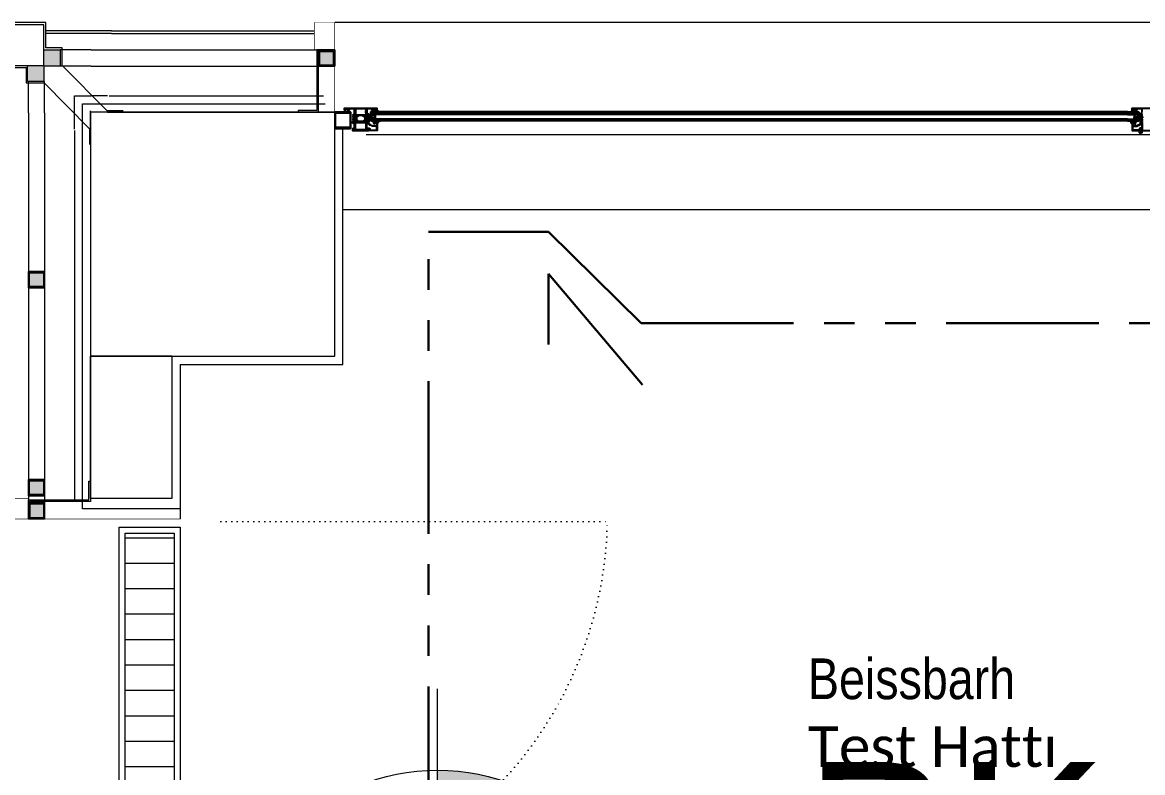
# Model space of a CAD drawing. Extents: x -9058 to 11890, y 0 to 8106.
# Drawn here: x 1748.3 to 2023.7, y 3623.5 to 3807.9 of the extents above; entities that cross this region are included whole.
import ezdxf
from ezdxf.enums import TextEntityAlignment as Align

# ---------------------------------------------------------------- set-up
doc = ezdxf.new("R2010")
doc.units = 0
doc.header["$LTSCALE"] = 10
doc.header["$MEASUREMENT"] = 0
doc.linetypes.add('DOT2', pattern=[0.125, 0, -0.125])
doc.linetypes.add('PHANTOM2', pattern=[1.25, 0.625, -0.125, 0.125, -0.125, 0.125, -0.125])
doc.layers.get('0').update_dxf_attribs({"color": 9, "lineweight": 9})
for name, color, linetype, lineweight in [('00', 9, 'Continuous', 9), ('01', 9, 'Continuous', 9), ('06D', 9, 'Continuous', 9), ('10', 9, 'Continuous', 9), ('14', 9, 'Continuous', 9), ('15', 9, 'Continuous', 9), ('20', 9, 'DOT2', 9), ('21', 9, 'Continuous', 9), ('21 @ 1 (1)', 9, 'Continuous', 9), ('21 @ 10 (1)', 9, 'Continuous', 9), ('21 @ 10 (2)', 9, 'Continuous', 9), ('21 @ 2 (1)', 9, 'Continuous', 9), ('21 @ 20', 9, 'Continuous', 9), ('21 @ 5 (1)', 9, 'Continuous', 9), ('21 @ 5 (2)', 9, 'Continuous', 9), ('32-ekipman', 8, 'Continuous', 9), ('33', 9, 'BATTING', 9), ('40A', 9, 'Continuous', 9), ('E-10W ACİL ANONS İÇİN HOPARLÖR (SIVAÜSTÜ) (YANGINA DAYANIKLI)', 7, 'Continuous', 30), ('E-KABLO', 7, 'Continuous', 30)]:
    doc.layers.add(name, color=color, linetype=linetype, lineweight=lineweight)
doc.styles.add('Arial', font='arial.ttf', dxfattribs={"height": 2.5})
doc.styles.add('MuuM_TEXT-STANDART', font='ARIALN.TTF')
doc.linetypes.add('BATTING', pattern='A,0.0001,-0.1,[134,ltypeshp.shx,S=0.1,R=0,X=-0.1,Y=0],-0.2,[134,ltypeshp.shx,S=0.1,R=180,X=0.1,Y=0],-0.1', length=0.4001)

# ---------------------------------------------------------------- blocks, each defined once
blk = doc.blocks.new('p-s-profil')
at = {"layer": '10'}
blk.add_lwpolyline([(9, 15.3), (4.6, 15.3), (4.6, 0.4), (0, 0.4), (0, 0), (5, 0), (5, 14.9), (9, 14.9), (9, 15.3)], dxfattribs=at)
blk.add_lwpolyline([(9, 15.3), (4.6, 15.3), (4.6, 0.4), (0, 0.4), (0, 0), (5, 0), (5, 14.9), (9, 14.9), (9, 15.3)], dxfattribs=at)
blk = doc.blocks.new('p-kutu_profil_40x40')
h = blk.add_hatch(color=256)
h.dxf.hatch_style = 1
h.paths.add_polyline_path([(0, 0), (4, 0), (4, 4), (0, 4)])
h = blk.add_hatch(color=255)
h.dxf.hatch_style = 1
h.paths.add_polyline_path([(0, 0), (4, 0), (4, 4), (0, 4)])
blk.add_lwpolyline([(0, 0), (4, 0), (4, 4), (0, 4)], close=True)
at = {"layer": '10'}
for points in [[(0, 4), (4, 4), (4, 0), (0, 0)], [(0, 4), (4, 4), (4, 0), (0, 0)], [(0, 0), (4, 0), (4, 4), (0, 4)], [(0.3, 3.7), (3.7, 3.7), (3.7, 0.3), (0.3, 0.3)], [(0.3, 3.7), (3.7, 3.7), (3.7, 0.3), (0.3, 0.3)]]:
    blk.add_lwpolyline(points, close=True, dxfattribs=at)
blk = doc.blocks.new('prf-10x10')
h = blk.add_hatch(color=255)
h.dxf.hatch_style = 1
h.paths.add_polyline_path([(-5, -5), (5, -5), (5, 5), (-5, 5)])
at = {"layer": '10'}
blk.add_lwpolyline([(-5, -5), (5, -5), (5, 5), (-5, 5)], close=True, dxfattribs=at)
blk = doc.blocks.new('p-kose-trapez')
at = {"layer": '06D'}
for points in [[(-21.96, -6.51), (-14.31, -6.51)], [(-21.96, -10.51), (-14.32, -10.51)], [(-10.51, -21.96), (-10.51, -14.32)], [(-6.51, -21.96), (-6.51, -14.31)], [(-17.81, -21.96), (-17.81, -17.81), (-21.96, -17.81)]]:
    blk.add_lwpolyline(points, dxfattribs=at)
at = {"layer": '10'}
for points in [[(-29.8, -21.51), (-25.92, -21.51), (-14.8, -10.39), (-14.8, -6), (-10.81, -6), (-10.81, 0.19), (0.19, 0.19), (0.19, -10.81), (-6, -10.81), (-6, -14.61), (-10.38, -14.61), (-21.51, -25.94), (-21.51, -29.81)], [(-22.96, -1.81), (-10.81, -1.81)], [(-22.96, -2.51), (-10.81, -2.51)], [(-10.31, -6.51), (-10.31, -6.51), (-10.31, -0.32), (-0.31, -0.32), (-0.31, -10.32), (-6.5, -10.32), (-6.5, -10.32)], [(-2.51, -21.96), (-2.51, -10.81)], [(-1.81, -21.96), (-1.81, -10.81)]]:
    blk.add_lwpolyline(points, dxfattribs=at)
at = {"layer": '10', "xscale": 0.4, "yscale": 0.4, "rotation": 90}
for p in [(-12.31, -8.51), (-8.31, -12.32)]:
    blk.add_blockref('prf-10x10', p, dxfattribs=at)
blk = doc.blocks.new('0a_elevationtarget-p')
h = blk.add_hatch(color=256)
h.paths.add_polyline_path([(2.5, 0, 0.414214), (0, 2.5), (0, 0)])
h.paths.add_polyline_path([(0, 0), (-2.5, 0, 0.414214), (0, -2.5)])
blk.add_line((0, -3.5), (0, 3.5))
blk.add_lwpolyline([(16.605, 0), (-4, 0)])
blk.add_circle((0, 0), 2.5)
at = {"layer": '40A'}
blk.add_lwpolyline([(-2.5, 0), (2.5, 0)], dxfattribs=at)
at = {"style": 'Arial'}
blk.add_attdef('BITMISKOT', text='', height=2, dxfattribs=at).set_placement((4.5, 0), align=Align.BOTTOM_LEFT)
blk.add_attdef('KABAKOT', text='', height=2, dxfattribs=at).set_placement((4.5, -0.592), align=Align.TOP_LEFT)
blk = doc.blocks.new('*U1157')
at = {"layer": '21 @ 1 (1)', "xscale": 10, "yscale": 10, "zscale": 10}
blk.add_blockref('0a_elevationtarget-p', (-69797.3, -55801.2), dxfattribs=at).add_auto_attribs({'BITMISKOT': 'BK+0.01', 'KABAKOT': 'KK -0.25'})
at = {"layer": '21 @ 10 (1)', "xscale": 100, "yscale": 100, "zscale": 100}
blk.add_blockref('0a_elevationtarget-p', (-69797.3, -55801.2), dxfattribs=at).add_auto_attribs({'BITMISKOT': 'BK+0.01', 'KABAKOT': 'KK -0.25'})
at = {"layer": '21 @ 10 (2)', "xscale": 100, "yscale": 100, "zscale": 100}
blk.add_blockref('0a_elevationtarget-p', (-69797.3, -55801.2), dxfattribs=at).add_auto_attribs({'BITMISKOT': 'BK+0.01', 'KABAKOT': 'KK -0.25'})
at = {"layer": '21 @ 2 (1)', "xscale": 20, "yscale": 20, "zscale": 20}
blk.add_blockref('0a_elevationtarget-p', (-69797.3, -55801.2), dxfattribs=at).add_auto_attribs({'BITMISKOT': 'BK+0.01', 'KABAKOT': 'KK -0.25'})
at = {"layer": '21 @ 20', "xscale": 200, "yscale": 200, "zscale": 200}
blk.add_blockref('0a_elevationtarget-p', (-69797.3, -55801.2), dxfattribs=at).add_auto_attribs({'BITMISKOT': 'BK+0.01', 'KABAKOT': 'KK -0.25'})
at = {"layer": '21 @ 5 (1)', "xscale": 50, "yscale": 50, "zscale": 50}
blk.add_blockref('0a_elevationtarget-p', (-69797.3, -55801.2), dxfattribs=at).add_auto_attribs({'BITMISKOT': 'BK+0.01', 'KABAKOT': 'KK -0.25'})
at = {"layer": '21 @ 5 (2)', "xscale": 50, "yscale": 50, "zscale": 50}
blk.add_blockref('0a_elevationtarget-p', (-69797.3, -55801.2), dxfattribs=at).add_auto_attribs({'BITMISKOT': 'BK+0.01', 'KABAKOT': 'KK -0.25'})
blk = doc.blocks.new('p-mek-zemin')
at = {"layer": '21', "color": 6}
blk.add_blockref('*U1157', (0, 0), dxfattribs=at)
at = {"layer": '21', "insert": (-68886.6, -55026.8), "char_height": 100, "width": 4098.824, "attachment_point": 1, "style": 'MuuM_TEXT-STANDART'}
blk.add_mtext('Beissbarh\\P{\\fCalibri|b0|i0|c0|p34;Test Hattı}', dxfattribs=at)

msp = doc.modelspace()

# ---------------------------------------------------------------- hatches: boundary and pattern name
at = {"layer": '06D', "lineweight": 25, "ltscale": 0.5}
h = msp.add_hatch(dxfattribs=at)
h.set_pattern_fill('ANSI31', color=256, scale=0.05, angle=450, style=0)
h.set_pattern_definition([(225, (-191.06147, 133.83068), (-0.1122532015, 0.1122532015), [])])
edge = h.paths.add_edge_path(flags=16)
edge.add_arc((1834.83, 3786.36), 0.025, 180, 270, ccw=False)
edge.add_line((1834.81, 3786.36), (1834.81, 3786.46))
edge.add_arc((1834.83, 3786.46), 0.025, 450, 540, ccw=False)
edge.add_line((1834.83, 3786.49), (1835.01, 3786.49))
edge.add_arc((1835.01, 3786.46), 0.025, 360, 450, ccw=False)
edge.add_line((1835.04, 3786.46), (1835.04, 3786.36))
edge.add_arc((1835.01, 3786.36), 0.025, 270, 360, ccw=False)
edge.add_line((1835.01, 3786.34), (1834.83, 3786.34))
edge = h.paths.add_edge_path()
edge.add_arc((1834.64, 3786.37), 0.035, 270, 360)
edge.add_line((1834.67, 3786.37), (1834.67, 3786.45))
edge.add_arc((1834.66, 3786.45), 0.015, 360, 402.1692)
edge.add_line((1834.67, 3786.46), (1834.63, 3786.5))
edge.add_arc((1834.66, 3786.53), 0.04, 117.0437, 223.6131, ccw=False)
edge.add_line((1834.64, 3786.56), (1834.73, 3786.61))
edge.add_arc((1834.81, 3786.45), 0.175, 450, 477.0437, ccw=False)
edge.add_line((1834.81, 3786.63), (1835.04, 3786.63))
edge.add_arc((1835.04, 3786.45), 0.175, 422.9563, 450, ccw=False)
edge.add_line((1835.12, 3786.61), (1835.21, 3786.56))
edge.add_arc((1835.19, 3786.53), 0.04, 316.3869, 422.9563, ccw=False)
edge.add_line((1835.22, 3786.5), (1835.18, 3786.46))
edge.add_arc((1835.19, 3786.45), 0.015, 497.8308, 540)
edge.add_line((1835.17, 3786.45), (1835.17, 3786.37))
edge.add_arc((1835.21, 3786.37), 0.035, 180, 270)
edge.add_line((1835.21, 3786.33), (1835.49, 3786.33))
edge.add_arc((1835.49, 3786.29), 0.04, 360, 450, ccw=False)
edge.add_line((1835.53, 3786.29), (1835.53, 3786.15))
edge.add_arc((1835.48, 3786.15), 0.05, 319.9652, 360, ccw=False)
edge.add_line((1835.52, 3786.11), (1835.15, 3785.58))
edge.add_arc((1835.11, 3785.61), 0.04, 146.9957, 319.9652, ccw=False)
edge.add_line((1835.08, 3785.63), (1835.4, 3786.13))
edge.add_arc((1835.35, 3786.17), 0.06, 326.9957, 506.1456)
edge.add_line((1835.3, 3786.2), (1834.46, 3786.2))
edge.add_arc((1834.46, 3786.24), 0.04, 180, 270, ccw=False)
edge.add_line((1834.42, 3786.24), (1834.42, 3786.29))
edge.add_arc((1834.46, 3786.29), 0.04, 90, 180, ccw=False)
edge.add_line((1834.46, 3786.33), (1834.64, 3786.33))
h = msp.add_hatch(dxfattribs=at)
h.set_pattern_fill('ANSI31', color=256, scale=0.05, style=0)
h.set_pattern_definition([(225, (-8.60164, -248.68329), (0.1122532015, -0.1122532015), [])])
h.paths.add_polyline_path([(1834.78, 3784.18), (1834.97, 3784.36, 0.203536), (1835, 3784.43), (1835, 3784.51, 0.380587), (1834.91, 3784.61, -0.061836), (1833.66, 3784.92, -0.189764), (1833.6, 3784.97), (1833.41, 3785.4, 0.285747), (1833.32, 3785.45), (1833.03, 3785.45, 0.414214), (1833.01, 3785.43), (1833.01, 3785.34, 0.414214), (1833.03, 3785.32), (1833.25, 3785.32, -0.414214), (1833.28, 3785.29), (1833.28, 3785.1, -0.414214), (1833.26, 3785.07), (1833.18, 3785.07, -0.414214), (1833.15, 3785.1), (1833.15, 3785.13, 0.414214), (1833.12, 3785.16), (1833.06, 3785.16, 0.296563), (1833.04, 3785.15), (1832.98, 3785.01, 0.104779), (1832.96, 3784.94), (1832.96, 3784.86, -0.081633), (1832.96, 3783.88), (1832.96, 3783.8, 0.104779), (1832.98, 3783.73), (1833.04, 3783.59, 0.296563), (1833.06, 3783.58), (1833.12, 3783.58, 0.414214), (1833.15, 3783.61), (1833.15, 3783.65, -0.414214), (1833.18, 3783.67), (1833.26, 3783.67, -0.414214), (1833.28, 3783.65), (1833.28, 3783.59, 0.414214), (1833.31, 3783.56), (1833.4, 3783.56, 0.328426), (1833.45, 3783.6), (1833.67, 3784.3, -0.309555), (1833.69, 3784.32), (1834.49, 3784.37, 0.394287), (1834.51, 3784.39, -0.364538), (1834.55, 3784.44, -0.068684), (1834.85, 3784.45, -0.950368), (1834.85, 3784.41, 0.000002), (1834.85, 3784.41), (1834.7, 3784.26, 0.999219)])
h.paths.add_polyline_path([(1833.35, 3784.51), (1833.35, 3784.85, 0.414214), (1833.32, 3784.88), (1833.19, 3784.88, 0.414214), (1833.16, 3784.85), (1833.16, 3784.51, 0.414214), (1833.19, 3784.48), (1833.32, 3784.48, 0.414214)], flags=16)
h.paths.add_polyline_path([(1833.32, 3784.26), (1833.19, 3784.26, 0.414214), (1833.16, 3784.23), (1833.16, 3783.89, 0.414214), (1833.19, 3783.86), (1833.32, 3783.86, 0.414214), (1833.35, 3783.89), (1833.35, 3784.23, 0.414214)], flags=16)
h = msp.add_hatch(dxfattribs=at)
h.set_pattern_fill('ANSI31', color=256, scale=0.05, style=0)
h.set_pattern_definition([(315, (62.20478, -248.68422), (-0.1122532015, -0.1122532015), [])])
h.paths.add_polyline_path([(2021.73, 3784.18), (2021.54, 3784.36, -0.203536), (2021.51, 3784.43), (2021.51, 3784.51, -0.380587), (2021.6, 3784.61, 0.061836), (2022.86, 3784.92, 0.189764), (2022.91, 3784.97), (2023.1, 3785.39, -0.285747), (2023.19, 3785.45), (2023.48, 3785.45, -0.414214), (2023.5, 3785.43), (2023.5, 3785.34, -0.414214), (2023.48, 3785.32), (2023.27, 3785.32, 0.414214), (2023.23, 3785.29), (2023.23, 3785.1, 0.414214), (2023.26, 3785.07), (2023.34, 3785.07, 0.414214), (2023.36, 3785.1), (2023.36, 3785.13, -0.414214), (2023.39, 3785.16), (2023.46, 3785.16, -0.296563), (2023.47, 3785.15), (2023.53, 3785.01, -0.104779), (2023.55, 3784.94), (2023.55, 3784.86, 0.081633), (2023.55, 3783.88), (2023.55, 3783.8, -0.104779), (2023.53, 3783.73), (2023.47, 3783.59, -0.296563), (2023.46, 3783.58), (2023.39, 3783.58, -0.414214), (2023.36, 3783.61), (2023.36, 3783.65, 0.414214), (2023.34, 3783.67), (2023.26, 3783.67, 0.414214), (2023.23, 3783.65), (2023.23, 3783.59, -0.414214), (2023.21, 3783.56), (2023.11, 3783.56, -0.328426), (2023.06, 3783.6), (2022.84, 3784.3, 0.309555), (2022.82, 3784.32), (2022.02, 3784.37, -0.394287), (2022, 3784.39, 0.364538), (2021.96, 3784.44, 0.068684), (2021.66, 3784.45, 0.950368), (2021.66, 3784.41, -0.000002), (2021.66, 3784.41), (2021.81, 3784.26, -0.999219)])
h.paths.add_polyline_path([(2023.16, 3784.51), (2023.16, 3784.85, -0.414214), (2023.19, 3784.88), (2023.32, 3784.88, -0.414214), (2023.35, 3784.85), (2023.35, 3784.51, -0.414214), (2023.32, 3784.48), (2023.19, 3784.48, -0.414214)], flags=16)
h.paths.add_polyline_path([(2023.19, 3784.26), (2023.32, 3784.26, -0.414214), (2023.35, 3784.23), (2023.35, 3783.89, -0.414214), (2023.32, 3783.86), (2023.19, 3783.86, -0.414214), (2023.16, 3783.89), (2023.16, 3784.23, -0.414214)], flags=16)
at = {"layer": '06D'}
h = msp.add_hatch(dxfattribs=at)
h.set_pattern_fill('ANSI31', color=256, scale=50, angle=135, style=0)
h.set_pattern_definition([(180, (491865.614, 158699.999), (-1e-15, -6.25), [])])
h.paths.add_polyline_path([(1785.56, 3289.37), (1773.56, 3289.37), (1773.56, 3682.37), (1785.56, 3682.37)])

# ---------------------------------------------------------------- linework, layer by layer
at = {"layer": '00'}
for points in [[(1825.06, 3765.87), (1825.06, 3785.87)], [(1785.06, 3725.87), (1785.06, 3725.87), (1785.06, 3690.87), (1765.06, 3690.87), (1765.06, 3725.87)], [(1785.06, 3725.87), (1765.06, 3725.87)]]:
    msp.add_lwpolyline(points, dxfattribs=at)
at = {"layer": '01'}
msp.add_lwpolyline([(1765.06, 3725.87), (1825.06, 3725.87), (1825.06, 3785.87), (1765.06, 3785.87)], close=True, dxfattribs=at)
at = {"layer": '06D'}
for points in [[(2225.06, 3807.87), (1825.06, 3807.87)], [(1765.21, 3801.17), (1825.06, 3801.17)], [(1765.21, 3797.17), (1825.06, 3797.17)], [(1769.21, 3789.87), (1769.21, 3789.87), (1765.21, 3789.87)], [(1769.21, 3789.87), (1769.21, 3789.87), (1765.21, 3789.87)], [(1769.61, 3789.87), (1822.32, 3789.87)], [(1749.76, 3785.72), (1749.76, 3686.17)], [(1753.76, 3785.72), (1753.76, 3686.17)], [(1761.06, 3782.22), (1761.06, 3782.22), (1761.06, 3786.22)], [(1761.06, 3781.72), (1761.06, 3781.72), (1761.06, 3785.72)], [(1765.06, 3782.22), (1765.06, 3786.22)], [(1765.06, 3781.72), (1765.06, 3785.72)], [(1769.21, 3785.87), (1765.21, 3785.87)], [(1769.21, 3785.87), (1765.21, 3785.87)], [(1769.21, 3785.87), (1825.06, 3785.87)], [(1769.21, 3785.87), (1822.72, 3785.87)], [(1761.06, 3781.32), (1761.06, 3690.57)], [(1765.06, 3781.72), (1765.06, 3690.17)], [(1832.78, 3780.34), (2216.99, 3780.34)], [(2223.06, 3763.87), (2223.06, 3761.87), (1827.06, 3761.87), (1827.06, 3763.87)]]:
    msp.add_lwpolyline(points, dxfattribs=at)
at = {"layer": '06D', "lineweight": 25, "ltscale": 0.5}
for points in [[(1834.64, 3786.33, 0.414214), (1834.67, 3786.37), (1834.67, 3786.45, 0.186103), (1834.67, 3786.46), (1834.63, 3786.5, -0.501687), (1834.64, 3786.56), (1834.73, 3786.61, -0.118551), (1834.81, 3786.63), (1835.04, 3786.63, -0.118551), (1835.12, 3786.61), (1835.21, 3786.56, -0.501687), (1835.22, 3786.5), (1835.18, 3786.46, 0.186103), (1835.17, 3786.45), (1835.17, 3786.37, 0.414214), (1835.21, 3786.33), (1835.49, 3786.33, -0.414214), (1835.53, 3786.29), (1835.53, 3786.15, -0.176484), (1835.52, 3786.11), (1835.15, 3785.58, -0.940455), (1835.08, 3785.63), (1835.4, 3786.13, 0.992608), (1835.3, 3786.2), (1834.46, 3786.2, -0.414214), (1834.42, 3786.24), (1834.42, 3786.29, -0.414214), (1834.46, 3786.33)], [(1834.83, 3786.34, -0.414214), (1834.81, 3786.36), (1834.81, 3786.46, -0.414214), (1834.83, 3786.49), (1835.01, 3786.49, -0.414214), (1835.04, 3786.46), (1835.04, 3786.36, -0.414214), (1835.01, 3786.34)], [(1830.42, 3783.86, 0.131652), (1830.43, 3783.81), (1830.54, 3783.62, -0.131652), (1830.54, 3783.6), (1830.54, 3783.58, -0.414214), (1830.51, 3783.55), (1830.15, 3783.55, -0.414214), (1830.12, 3783.58), (1830.12, 3783.6, -0.131652), (1830.13, 3783.62), (1830.24, 3783.81, 0.131652), (1830.25, 3783.86), (1830.25, 3784.7, 0.131652), (1830.24, 3784.75), (1830.13, 3784.94, -0.131652), (1830.12, 3784.95), (1830.12, 3784.98, -0.414214), (1830.15, 3785.01), (1830.51, 3785.01, -0.414214), (1830.54, 3784.98), (1830.54, 3784.95, -0.131652), (1830.54, 3784.94), (1830.43, 3784.75, 0.131652), (1830.42, 3784.7)], [(1832.49, 3783.86, -0.131652), (1832.48, 3783.81), (1832.37, 3783.62, 0.131652), (1832.36, 3783.6), (1832.36, 3783.58, 0.414214), (1832.39, 3783.55), (1832.75, 3783.55, 0.414214), (1832.78, 3783.58), (1832.78, 3783.6, 0.131652), (1832.78, 3783.62), (1832.67, 3783.81, -0.131652), (1832.66, 3783.86), (1832.66, 3784.7, -0.131652), (1832.67, 3784.75), (1832.78, 3784.94, 0.131652), (1832.78, 3784.95), (1832.78, 3784.98, 0.414214), (1832.75, 3785.01), (1832.39, 3785.01, 0.414214), (1832.36, 3784.98), (1832.36, 3784.95, 0.131652), (1832.37, 3784.94), (1832.48, 3784.75, -0.131652), (1832.49, 3784.7)], [(1833.35, 3784.51, -0.414214), (1833.32, 3784.48), (1833.19, 3784.48, -0.414214), (1833.16, 3784.51), (1833.16, 3784.85, -0.414214), (1833.19, 3784.88), (1833.32, 3784.88, -0.414214), (1833.35, 3784.85)], [(1835.52, 3783.34), (1835.52, 3783.12, 0.414214), (1835.55, 3783.09), (1835.59, 3783.09, 0.356389), (1835.69, 3783.17, -0.262181), (1836.2, 3783.76, 0.316752), (1836.22, 3783.79, 0.499585), (1836.19, 3783.82, -0.048291), (1835.63, 3783.68, -0.086497), (1834.53, 3783.68, -0.16681), (1834.3, 3783.79, 0.169383), (1834.28, 3783.81), (1834.27, 3783.81, 0.513067), (1834.22, 3783.74, 0.159858), (1834.8, 3783.36, 0.178819), (1835.16, 3783.34), (1835.18, 3783.36, -0.13005), (1835.23, 3783.37), (1835.49, 3783.37, -0.414214)], [(2021.09, 3783.34), (2021.09, 3783.12, -0.414214), (2021.06, 3783.09), (2021.03, 3783.09, -0.356389), (2020.93, 3783.17, 0.262181), (2020.41, 3783.76, -0.316752), (2020.39, 3783.79, -0.499585), (2020.43, 3783.82, 0.048291), (2020.99, 3783.68, 0.086497), (2022.09, 3783.68, 0.16681), (2022.31, 3783.79, -0.169383), (2022.33, 3783.81), (2022.35, 3783.81, -0.513067), (2022.39, 3783.74, -0.159858), (2021.82, 3783.36, -0.178819), (2021.45, 3783.34), (2021.43, 3783.35, 0.13005), (2021.38, 3783.37), (2021.12, 3783.37, 0.414214)]]:
    msp.add_lwpolyline(points, format="xyb", close=True, dxfattribs=at)
for points in [[(1835.59, 3786.35, 0.220745), (1835.89, 3785.75, -0.651907), (1835.84, 3785.68, -0.176952), (1835.55, 3786, 0.281357), (1835.4, 3786.09), (1835.32, 3786.09), (1835.31, 3786.09), (1835.3, 3786.09), (1835.29, 3786.09), (1835.29, 3786.08), (1835.28, 3786.08), (1835.27, 3786.07), (1835.27, 3786.07), (1835.26, 3786.06), (1835.26, 3786.05), (1835.26, 3786.04), (1835.26, 3785.96), (1835.26, 3785.96), (1835.26, 3785.96), (1835.26, 3785.95), (1835.26, 3785.95), (1835.25, 3785.95), (1835.25, 3785.95), (1835.25, 3785.94), (1835.25, 3785.94), (1835.24, 3785.94), (1835.16, 3785.94), (1835.16, 3785.94), (1835.15, 3785.94), (1835.15, 3785.94), (1835.15, 3785.95), (1835.15, 3785.95), (1835.14, 3785.95), (1835.14, 3785.95), (1835.14, 3785.96), (1835.14, 3785.96), (1835.14, 3786.04), (1835.14, 3786.05), (1835.14, 3786.05), (1835.13, 3786.06), (1835.13, 3786.07), (1835.12, 3786.07), (1835.12, 3786.08), (1835.11, 3786.08), (1835.1, 3786.09), (1835.09, 3786.09), (1835.08, 3786.09), (1835.07, 3786.09), (1835.07, 3786.08), (1835.06, 3786.08), (1835.05, 3786.07), (1835.05, 3786.07), (1835.04, 3786.06), (1835.04, 3786.05), (1835.04, 3786.04), (1835.04, 3785.96), (1835.04, 3785.96), (1835.04, 3785.96), (1835.04, 3785.95), (1835.04, 3785.95), (1835.03, 3785.95), (1835.03, 3785.95), (1835.03, 3785.94), (1835.03, 3785.94), (1835.02, 3785.94), (1834.94, 3785.94), (1834.94, 3785.94), (1834.93, 3785.94), (1834.93, 3785.94), (1834.93, 3785.95), (1834.93, 3785.95), (1834.92, 3785.95), (1834.92, 3785.95), (1834.92, 3785.96), (1834.92, 3785.96), (1834.92, 3786.04), (1834.92, 3786.05), (1834.92, 3786.05), (1834.91, 3786.06), (1834.91, 3786.07), (1834.9, 3786.07), (1834.9, 3786.08), (1834.89, 3786.08), (1834.88, 3786.09), (1834.87, 3786.09), (1834.86, 3786.09), (1834.85, 3786.09), (1834.85, 3786.08), (1834.84, 3786.08), (1834.83, 3786.07), (1834.83, 3786.07), (1834.82, 3786.06), (1834.82, 3786.05), (1834.82, 3786.04), (1834.82, 3785.96), (1834.82, 3785.96), (1834.82, 3785.96), (1834.82, 3785.95), (1834.82, 3785.95), (1834.81, 3785.95), (1834.81, 3785.95), (1834.81, 3785.94), (1834.81, 3785.94), (1834.8, 3785.94), (1834.72, 3785.94), (1834.72, 3785.94), (1834.71, 3785.94), (1834.71, 3785.94), (1834.71, 3785.95), (1834.71, 3785.95), (1834.7, 3785.95), (1834.7, 3785.95), (1834.7, 3785.96), (1834.7, 3785.96), (1834.7, 3786.04), (1834.7, 3786.05), (1834.7, 3786.05), (1834.69, 3786.06), (1834.69, 3786.07), (1834.68, 3786.07), (1834.68, 3786.08), (1834.67, 3786.08), (1834.66, 3786.09), (1834.65, 3786.09), (1834.64, 3786.09), (1834.63, 3786.09), (1834.63, 3786.08), (1834.62, 3786.08), (1834.61, 3786.07), (1834.61, 3786.07), (1834.6, 3786.06), (1834.6, 3786.05), (1834.6, 3786.04), (1834.6, 3785.96), (1834.6, 3785.96), (1834.6, 3785.96), (1834.6, 3785.95), (1834.6, 3785.95), (1834.59, 3785.95), (1834.59, 3785.95), (1834.59, 3785.94), (1834.59, 3785.94), (1834.58, 3785.94), (1834.5, 3785.94), (1834.5, 3785.94), (1834.49, 3785.94), (1834.49, 3785.94), (1834.49, 3785.95), (1834.49, 3785.95), (1834.48, 3785.95), (1834.48, 3785.95), (1834.48, 3785.96), (1834.48, 3785.96), (1834.48, 3786.3, -0.414214), (1834.51, 3786.33), (1834.74, 3786.33, 0.414214), (1834.77, 3786.36), (1834.77, 3786.43, 0.291535), (1834.76, 3786.44), (1834.71, 3786.46, -0.613042), (1834.71, 3786.53), (1834.83, 3786.59, -0.127095), (1834.89, 3786.61), (1835.09, 3786.61, -0.127095), (1835.15, 3786.59), (1835.26, 3786.53, -0.585233), (1835.26, 3786.46), (1835.21, 3786.44, 0.167811), (1835.21, 3786.43), (1835.21, 3786.36, 0.414214), (1835.24, 3786.33), (1835.54, 3786.33), (1835.54, 3786.39, -0.394677), (1835.59, 3786.35)], [(2021.03, 3786.35, -0.220745), (2020.72, 3785.75, 0.651907), (2020.78, 3785.68, 0.176952), (2021.07, 3786, -0.281357), (2021.21, 3786.09), (2021.29, 3786.09), (2021.31, 3786.09), (2021.31, 3786.09), (2021.32, 3786.08), (2021.33, 3786.08), (2021.34, 3786.08), (2021.34, 3786.07), (2021.35, 3786.07), (2021.35, 3786.06), (2021.36, 3786.05), (2021.36, 3786.04), (2021.36, 3785.96), (2021.36, 3785.96), (2021.36, 3785.96), (2021.36, 3785.95), (2021.36, 3785.95), (2021.36, 3785.95), (2021.37, 3785.95), (2021.37, 3785.94), (2021.37, 3785.94), (2021.38, 3785.94), (2021.46, 3785.94), (2021.46, 3785.94), (2021.46, 3785.94), (2021.47, 3785.94), (2021.47, 3785.95), (2021.47, 3785.95), (2021.47, 3785.95), (2021.48, 3785.95), (2021.48, 3785.96), (2021.48, 3785.96), (2021.48, 3786.04), (2021.48, 3786.04), (2021.48, 3786.05), (2021.48, 3786.06), (2021.49, 3786.07), (2021.49, 3786.07), (2021.5, 3786.08), (2021.51, 3786.08), (2021.51, 3786.08), (2021.53, 3786.09), (2021.53, 3786.09), (2021.54, 3786.08), (2021.55, 3786.08), (2021.56, 3786.08), (2021.56, 3786.07), (2021.57, 3786.07), (2021.57, 3786.06), (2021.58, 3786.05), (2021.58, 3786.04), (2021.58, 3785.96), (2021.58, 3785.96), (2021.58, 3785.96), (2021.58, 3785.95), (2021.58, 3785.95), (2021.58, 3785.95), (2021.59, 3785.95), (2021.59, 3785.94), (2021.59, 3785.94), (2021.6, 3785.94), (2021.68, 3785.94), (2021.68, 3785.94), (2021.68, 3785.94), (2021.69, 3785.94), (2021.69, 3785.95), (2021.69, 3785.95), (2021.69, 3785.95), (2021.7, 3785.95), (2021.7, 3785.96), (2021.7, 3785.96), (2021.7, 3786.04), (2021.7, 3786.04), (2021.7, 3786.05), (2021.7, 3786.06), (2021.71, 3786.07), (2021.71, 3786.07), (2021.72, 3786.08), (2021.73, 3786.08), (2021.73, 3786.08), (2021.75, 3786.09), (2021.75, 3786.09), (2021.76, 3786.08), (2021.77, 3786.08), (2021.78, 3786.08), (2021.78, 3786.07), (2021.79, 3786.07), (2021.79, 3786.06), (2021.8, 3786.05), (2021.8, 3786.04), (2021.8, 3785.96), (2021.8, 3785.96), (2021.8, 3785.96), (2021.8, 3785.95), (2021.8, 3785.95), (2021.8, 3785.95), (2021.81, 3785.95), (2021.81, 3785.94), (2021.81, 3785.94), (2021.82, 3785.94), (2021.9, 3785.94), (2021.9, 3785.94), (2021.9, 3785.94), (2021.91, 3785.94), (2021.91, 3785.95), (2021.91, 3785.95), (2021.91, 3785.95), (2021.92, 3785.95), (2021.92, 3785.96), (2021.92, 3785.96), (2021.92, 3786.04), (2021.92, 3786.04), (2021.92, 3786.05), (2021.92, 3786.06), (2021.93, 3786.07), (2021.93, 3786.07), (2021.94, 3786.08), (2021.95, 3786.08), (2021.95, 3786.08), (2021.97, 3786.09), (2021.97, 3786.09), (2021.98, 3786.08), (2021.99, 3786.08), (2022, 3786.08), (2022, 3786.07), (2022.01, 3786.07), (2022.01, 3786.06), (2022.02, 3786.05), (2022.02, 3786.04), (2022.02, 3785.96), (2022.02, 3785.96), (2022.02, 3785.96), (2022.02, 3785.95), (2022.02, 3785.95), (2022.02, 3785.95), (2022.03, 3785.95), (2022.03, 3785.94), (2022.03, 3785.94), (2022.04, 3785.94), (2022.12, 3785.94), (2022.12, 3785.94), (2022.12, 3785.94), (2022.13, 3785.94), (2022.13, 3785.95), (2022.13, 3785.95), (2022.13, 3785.95), (2022.14, 3785.95), (2022.14, 3785.96), (2022.14, 3785.96), (2022.14, 3786.3, 0.414214), (2022.11, 3786.33), (2021.88, 3786.33, -0.414214), (2021.85, 3786.36), (2021.85, 3786.42, -0.291535), (2021.86, 3786.44), (2021.91, 3786.46, 0.613042), (2021.91, 3786.52), (2021.79, 3786.59, 0.127095), (2021.73, 3786.6), (2021.53, 3786.6, 0.127095), (2021.46, 3786.59), (2021.35, 3786.53, 0.585233), (2021.35, 3786.46), (2021.4, 3786.44, -0.167811), (2021.41, 3786.42), (2021.41, 3786.36, -0.414214), (2021.38, 3786.33), (2021.08, 3786.33), (2021.08, 3786.39, 0.394677), (2021.03, 3786.35)], [(1832.96, 3783.88, 0.081633), (1832.96, 3784.86), (1832.96, 3784.94, -0.104779), (1832.98, 3785.01), (1833.04, 3785.15, -0.296563), (1833.06, 3785.16), (1833.12, 3785.16, -0.414214), (1833.15, 3785.13), (1833.15, 3785.1, 0.414214), (1833.18, 3785.07), (1833.26, 3785.07, 0.414214), (1833.28, 3785.1), (1833.28, 3785.29, 0.414214), (1833.25, 3785.32), (1833.03, 3785.32, -0.414214), (1833.01, 3785.34), (1833.01, 3785.43, -0.414214), (1833.03, 3785.45), (1833.32, 3785.45, -0.285747), (1833.41, 3785.4), (1833.6, 3784.97, 0.189764), (1833.66, 3784.92, 0.061836), (1834.91, 3784.61, -0.380587), (1835, 3784.51), (1835, 3784.43, -0.203536), (1834.97, 3784.36), (1834.78, 3784.18, -0.999219), (1834.7, 3784.26), (1834.85, 3784.41, 0.950364), (1834.85, 3784.45, 0.068684), (1834.55, 3784.44, 0.364538), (1834.51, 3784.39, -0.394287), (1834.49, 3784.37), (1833.69, 3784.32, 0.309555), (1833.67, 3784.3), (1833.45, 3783.6, -0.328426), (1833.4, 3783.56), (1833.31, 3783.56, -0.414214), (1833.28, 3783.59), (1833.28, 3783.65, 0.414214), (1833.26, 3783.67), (1833.18, 3783.67, 0.414214), (1833.15, 3783.65), (1833.15, 3783.61, -0.414214), (1833.12, 3783.58), (1833.06, 3783.58, -0.296563), (1833.04, 3783.59), (1832.98, 3783.73, -0.104779), (1832.96, 3783.8), (1832.96, 3783.88)], [(2023.55, 3783.88, -0.081633), (2023.55, 3784.86), (2023.55, 3784.94, 0.104779), (2023.53, 3785.01), (2023.47, 3785.15, 0.296563), (2023.46, 3785.16), (2023.39, 3785.16, 0.414214), (2023.36, 3785.13), (2023.36, 3785.1, -0.414214), (2023.34, 3785.07), (2023.26, 3785.07, -0.414214), (2023.23, 3785.1), (2023.23, 3785.29, -0.414214), (2023.27, 3785.32), (2023.48, 3785.32, 0.414214), (2023.5, 3785.34), (2023.5, 3785.43, 0.414214), (2023.48, 3785.45), (2023.19, 3785.45, 0.285747), (2023.1, 3785.39), (2022.91, 3784.97, -0.189764), (2022.86, 3784.92, -0.061836), (2021.6, 3784.61, 0.380587), (2021.51, 3784.51), (2021.51, 3784.43, 0.203536), (2021.54, 3784.36), (2021.73, 3784.18, 0.999219), (2021.81, 3784.26), (2021.66, 3784.41, -0.950364), (2021.66, 3784.45, -0.068684), (2021.96, 3784.44, -0.364538), (2022, 3784.39, 0.394287), (2022.02, 3784.37), (2022.82, 3784.32, -0.309555), (2022.84, 3784.3), (2023.06, 3783.6, 0.328426), (2023.11, 3783.56), (2023.21, 3783.56, 0.414214), (2023.23, 3783.59), (2023.23, 3783.65, -0.414214), (2023.26, 3783.67), (2023.34, 3783.67, -0.414214), (2023.36, 3783.65), (2023.36, 3783.61, 0.414214), (2023.39, 3783.58), (2023.46, 3783.58, 0.296563), (2023.47, 3783.59), (2023.53, 3783.73, 0.104779), (2023.55, 3783.8), (2023.55, 3783.88)]]:
    msp.add_lwpolyline(points, format="xyb", dxfattribs=at)
at = {"layer": '06D'}
for points in [[(1787.06, 3287.87), (1772.06, 3287.87), (1772.06, 3683.87), (1787.06, 3683.87)], [(1785.56, 3289.37), (1773.56, 3289.37), (1773.56, 3682.37), (1785.56, 3682.37)]]:
    msp.add_lwpolyline(points, close=True, dxfattribs=at)
at = {"layer": '10', "lineweight": 25, "ltscale": 0.5}
for p, q in [((1834.05, 3785.31), (1834.05, 3784.11)), ((1835.05, 3785.31), (1835.05, 3784.11)), ((2021.56, 3785.31), (2021.56, 3784.11)), ((2022.56, 3785.31), (2022.56, 3784.11)), ((1829.84, 3781.93), (1829.34, 3781.66)), ((1829.84, 3783.06), (1829.84, 3782.89)), ((1829.84, 3782.89), (1829.84, 3781.93)), ((2022.94, 3783.06), (2023.44, 3783.06)), ((2022.94, 3782.79), (2023.44, 3782.79)), ((2023.44, 3781.93), (2022.94, 3781.66)), ((2023.44, 3783.06), (2023.44, 3782.89)), ((2023.44, 3782.89), (2023.44, 3781.93))]:
    msp.add_line(p, q, dxfattribs=at)
at = {"layer": '10'}
for points in [[(1770.21, 3805.87), (1765.21, 3805.87)], [(1770.21, 3805.87), (1765.21, 3805.87)], [(1770.21, 3805.87), (1820.06, 3805.87)], [(1770.21, 3805.17), (1765.21, 3805.17)], [(1770.21, 3805.17), (1765.21, 3805.17)], [(1770.21, 3805.17), (1820.06, 3805.17)]]:
    msp.add_lwpolyline(points, dxfattribs=at)
for points, const_width in [([(1818.06, 3801.17), (1820.06, 3801.17), (1820.06, 3807.87), (1825.06, 3807.87), (1825.06, 3785.87), (1829.08, 3785.87)], 0.1), ([(1787.06, 3694.2), (1787.06, 3685.87), (1743.06, 3685.87), (1743.06, 3690.87), (1749.76, 3690.87), (1749.76, 3695.87)], 0.2)]:
    msp.add_lwpolyline(points, dxfattribs=dict(at, const_width=const_width))
at = {"layer": '10', "lineweight": 25, "ltscale": 0.5}
for points in [[(1834.27, 3786.64), (1834.27, 3786.65), (1834.01, 3786.65), (1834.01, 3786.64), (1833.86, 3786.64), (1833.86, 3786.65), (1833.53, 3786.65), (1833.53, 3786.64), (1833.38, 3786.64), (1833.38, 3786.65), (1833.06, 3786.65, 0.425337), (1832.96, 3786.54), (1833, 3785.36, 0.403083), (1833.03, 3785.33), (1833.15, 3785.33, -0.414214), (1833.27, 3785.21), (1833.27, 3785.12, -0.414214), (1833.17, 3785.02), (1833.16, 3785.02, -0.414214), (1833.15, 3785.03), (1833.15, 3785.18, 0.414214), (1833.12, 3785.21), (1832.98, 3785.21, 0.414214), (1832.95, 3785.18), (1832.95, 3784.87), (1833.02, 3784.61, -0.700084), (1832.92, 3784.54), (1832.9, 3784.55), (1832.73, 3784.72, -0.607471), (1832.74, 3784.78, 0.283637), (1832.77, 3784.8), (1832.82, 3784.99, 1.229391), (1832.76, 3785.02), (1832.29, 3785.02), (1832.45, 3784.75, -0.859449), (1832.42, 3784.73), (1832.18, 3784.82), (1832.06, 3785.02), (1830.85, 3785.02), (1830.73, 3784.82), (1830.49, 3784.73, -0.859449), (1830.46, 3784.75), (1830.62, 3785.02), (1830.14, 3785.02, 1.229391), (1830.09, 3784.99), (1830.14, 3784.8, 0.283637), (1830.17, 3784.78, -0.607471), (1830.18, 3784.72), (1830.01, 3784.55), (1829.99, 3784.54, -0.700084), (1829.88, 3784.61), (1829.95, 3784.87), (1829.95, 3785.18, 0.414214), (1829.92, 3785.21), (1829.78, 3785.21, 0.414214), (1829.75, 3785.18), (1829.75, 3785.03, -0.414214), (1829.74, 3785.02), (1829.73, 3785.02, -0.414214), (1829.63, 3785.12), (1829.63, 3785.21, -0.414214), (1829.75, 3785.33), (1829.88, 3785.33, 0.403083), (1829.91, 3785.36), (1829.95, 3786.54, 0.425337), (1829.85, 3786.65), (1829.53, 3786.65), (1829.53, 3786.64), (1829.38, 3786.64), (1829.38, 3786.65), (1829.05, 3786.65), (1829.05, 3786.64), (1828.9, 3786.64), (1828.9, 3786.65), (1828.63, 3786.65), (1828.63, 3786.64), (1828.5, 3786.64), (1828.5, 3786.47, 0.414214), (1828.53, 3786.44), (1828.63, 3786.44), (1828.63, 3786.39, -0.414214), (1828.58, 3786.34), (1828.27, 3786.34, -0.414214), (1828.2, 3786.41), (1828.2, 3786.43, -0.414214), (1828.21, 3786.44), (1828.31, 3786.44, 0.414214), (1828.36, 3786.49), (1828.36, 3786.61, 0.414214), (1828.31, 3786.66), (1827.64, 3786.66, 0.414214), (1827.59, 3786.61), (1827.59, 3786.49, 0.414214), (1827.64, 3786.44), (1827.74, 3786.44, -0.414214), (1827.75, 3786.43), (1827.75, 3786.41, -0.414214), (1827.68, 3786.34), (1827.46, 3786.34, -0.414214), (1827.45, 3786.35), (1827.45, 3786.83, -0.414214), (1827.46, 3786.84), (1835.44, 3786.84, -0.414214), (1835.45, 3786.83), (1835.45, 3786.35, -0.414214), (1835.44, 3786.34), (1835.22, 3786.34, -0.414214), (1835.15, 3786.41), (1835.15, 3786.43, -0.414214), (1835.16, 3786.44), (1835.26, 3786.44, 0.414214), (1835.31, 3786.49), (1835.31, 3786.61, 0.414214), (1835.26, 3786.66), (1834.59, 3786.66, 0.414214), (1834.54, 3786.61), (1834.54, 3786.49, 0.414214), (1834.59, 3786.44), (1834.69, 3786.44, -0.414214), (1834.7, 3786.43), (1834.7, 3786.41, -0.414214), (1834.63, 3786.34), (1834.32, 3786.34, -0.414214), (1834.27, 3786.39), (1834.27, 3786.44), (1834.37, 3786.44, 0.414214), (1834.4, 3786.47), (1834.4, 3786.64)], [(1835.1, 3786.47, -0.359904), (1835.12, 3786.44), (1835.12, 3786.27, -0.414214), (1835.09, 3786.24), (1834.89, 3786.24, -0.414214), (1834.86, 3786.27), (1834.86, 3786.44, -0.359904), (1834.88, 3786.47, -0.094739)], [(2021.52, 3786.47, 0.359904), (2021.5, 3786.44), (2021.5, 3786.27, 0.414214), (2021.53, 3786.24), (2021.73, 3786.24, 0.414214), (2021.76, 3786.27), (2021.76, 3786.44, 0.359904), (2021.73, 3786.47, 0.094739)], [(1825.06, 3782.07, 0.414214), (1825.26, 3781.87), (1828.86, 3781.87, 0.414214), (1829.06, 3782.07), (1829.06, 3785.67, 0.414214), (1828.86, 3785.87), (1825.26, 3785.87, 0.414214), (1825.06, 3785.67)], [(1829.56, 3784.51, 0.414214), (1829.59, 3784.48), (1829.72, 3784.48, 0.414214), (1829.75, 3784.51), (1829.75, 3784.85, 0.414214), (1829.72, 3784.88), (1829.59, 3784.88, 0.414214), (1829.56, 3784.85)], [(1829.56, 3783.89, 0.414214), (1829.59, 3783.86), (1829.72, 3783.86, 0.414214), (1829.75, 3783.89), (1829.75, 3784.23, 0.414214), (1829.72, 3784.26), (1829.59, 3784.26, 0.414214), (1829.56, 3784.23)], [(1833.35, 3783.89, -0.414214), (1833.32, 3783.86), (1833.19, 3783.86, -0.414214), (1833.16, 3783.89), (1833.16, 3784.23, -0.414214), (1833.19, 3784.26), (1833.32, 3784.26, -0.414214), (1833.35, 3784.23)], [(1834.15, 3785.18, -0.414214), (1834.18, 3785.21), (1834.92, 3785.21, -0.414214), (1834.95, 3785.18), (1834.95, 3784.24, -0.414214), (1834.92, 3784.21), (1834.18, 3784.21, -0.414214), (1834.15, 3784.24)], [(2022.46, 3785.18, 0.414214), (2022.43, 3785.21), (2021.69, 3785.21, 0.414214), (2021.66, 3785.18), (2021.66, 3784.24, 0.414214), (2021.69, 3784.21), (2022.43, 3784.21, 0.414214), (2022.46, 3784.24)], [(1834.71, 3782.56), (1834.71, 3782.6, -0.414214), (1834.74, 3782.63), (1834.78, 3782.63, -0.414214), (1834.81, 3782.6), (1834.81, 3782.58, 0.414214), (1834.86, 3782.53), (1835.29, 3782.53, 0.414214), (1835.39, 3782.63), (1835.39, 3783.18, 0.414214), (1835.34, 3783.23), (1835.29, 3783.23, 0.127567), (1835.25, 3783.22, -0.09888), (1834.84, 3783.08, 0.367727), (1834.81, 3783.06, -0.399482), (1834.78, 3783.03), (1834.74, 3783.03, -0.414214), (1834.71, 3783.06), (1834.71, 3783.15, -0.400329), (1834.76, 3783.2, 0.114933), (1835.19, 3783.32, -0.127017), (1835.29, 3783.35), (1835.48, 3783.35, -0.414214), (1835.51, 3783.32), (1835.51, 3781.38, -0.414214), (1835.48, 3781.35), (1833.56, 3781.35, -0.414214), (1833.53, 3781.38), (1833.53, 3781.44, -0.414214), (1833.56, 3781.47), (1833.58, 3781.47), (1833.58, 3781.77), (1833.31, 3781.77), (1833.29, 3781.73, -0.414214), (1833.25, 3781.72), (1833.08, 3781.82, -0.767327), (1833.1, 3781.89), (1833.6, 3781.89, -0.414214), (1833.7, 3781.79), (1833.7, 3781.52, 0.414214), (1833.75, 3781.47), (1835.34, 3781.47, 0.414214), (1835.39, 3781.52), (1835.39, 3782.31, 0.414214), (1835.29, 3782.41), (1834.38, 3782.41, -0.172094), (1834.18, 3782.48, 0.126051), (1833.81, 3782.65, -0.197455), (1833.61, 3782.78), (1833.5, 3782.93, 0.244698), (1833.35, 3783.01), (1833.08, 3783.01, -0.767327), (1833.05, 3783.11), (1833.25, 3783.22, -0.57735), (1833.29, 3783.2), (1833.29, 3783.13), (1833.35, 3783.13, -0.244698), (1833.6, 3783), (1833.7, 3782.85, 0.197455), (1833.83, 3782.76, -0.126051), (1834.25, 3782.57, 0.178336), (1834.38, 3782.53), (1834.68, 3782.53, 0.414214)], [(2021.91, 3782.56), (2021.91, 3782.6, 0.414214), (2021.88, 3782.63), (2021.84, 3782.63, 0.414214), (2021.81, 3782.6), (2021.81, 3782.58, -0.414214), (2021.76, 3782.53), (2021.33, 3782.53, -0.414214), (2021.23, 3782.63), (2021.23, 3783.18, -0.414214), (2021.28, 3783.23), (2021.33, 3783.23, -0.127567), (2021.36, 3783.22, 0.09888), (2021.78, 3783.08, -0.367727), (2021.81, 3783.06, 0.399482), (2021.84, 3783.03), (2021.88, 3783.03, 0.414214), (2021.91, 3783.06), (2021.91, 3783.15, 0.400329), (2021.86, 3783.2, -0.114933), (2021.42, 3783.32, 0.127017), (2021.33, 3783.35), (2021.14, 3783.35, 0.414214), (2021.11, 3783.32), (2021.11, 3781.38, 0.414214), (2021.14, 3781.35), (2023.06, 3781.35, 0.414214), (2023.09, 3781.38), (2023.09, 3781.44, 0.414214), (2023.06, 3781.47), (2023.04, 3781.47), (2023.04, 3781.77), (2023.31, 3781.77), (2023.33, 3781.73, 0.414214), (2023.37, 3781.72), (2023.54, 3781.82, 0.767327), (2023.52, 3781.89), (2023.02, 3781.89, 0.414214), (2022.92, 3781.79), (2022.92, 3781.52, -0.414214), (2022.87, 3781.47), (2021.28, 3781.47, -0.414214), (2021.23, 3781.52), (2021.23, 3782.31, -0.414214), (2021.33, 3782.41), (2022.24, 3782.41, 0.172094), (2022.44, 3782.48, -0.126051), (2022.8, 3782.64, 0.197455), (2023.01, 3782.78), (2023.12, 3782.93, -0.244698), (2023.26, 3783.01), (2023.54, 3783.01, 0.767327), (2023.57, 3783.11), (2023.37, 3783.22, 0.57735), (2023.33, 3783.2), (2023.33, 3783.13), (2023.26, 3783.13, 0.244698), (2023.02, 3783), (2022.91, 3782.84, -0.197455), (2022.79, 3782.76, 0.126051), (2022.37, 3782.57, -0.178336), (2022.24, 3782.53), (2021.94, 3782.53, -0.414214)], [(2023.34, 3780.72), (2023.28, 3780.72), (2023.28, 3780.8, -0.236068), (2023.36, 3780.84), (2023.53, 3780.84, 0.414214), (2023.58, 3780.89), (2023.58, 3781.06, 0.557109), (2022.85, 3781.51, 0.284432), (2022.81, 3781.44, 0.557109), (2022.92, 3781.37, -0.59685), (2023.42, 3781.02, -2.161979), (2023.39, 3780.99), (2023.25, 3780.99, -1), (2023.13, 3780.99), (2022.86, 3780.99, 0.414214), (2022.81, 3780.94), (2022.81, 3780.89, 0.414214), (2022.86, 3780.84), (2023.01, 3780.84, -0.236068), (2023.09, 3780.8), (2023.09, 3780.72), (2023.03, 3780.72), (2023.03, 3780.68, 0.323522), (2023.07, 3780.64), (2023.16, 3780.6, 0.019238), (2023.17, 3780.6), (2023.21, 3780.6, 0.019238), (2023.21, 3780.6), (2023.31, 3780.64, 0.323522), (2023.34, 3780.68)]]:
    msp.add_lwpolyline(points, format="xyb", close=True, dxfattribs=at)
for points in [[(1832.76, 3785.21), (1832.76, 3785.68), (1832.75, 3785.68), (1832.75, 3786.18), (1832.76, 3786.18), (1832.76, 3786.65), (1830.14, 3786.65), (1830.14, 3786.18), (1830.15, 3786.18), (1830.15, 3785.68), (1830.14, 3785.68), (1830.14, 3785.21), (1831.38, 3785.21), (1831.38, 3785.23), (1831.53, 3785.23), (1831.53, 3785.21)], [(1825.26, 3782.07), (1825.26, 3785.67), (1828.86, 3785.67), (1828.86, 3782.07)], [(1832.75, 3783.34), (1832.75, 3781.54), (1830.15, 3781.54), (1830.15, 3783.34)]]:
    msp.add_lwpolyline(points, close=True, dxfattribs=at)
for points in [[(2023.78, 3784.72), (2023.61, 3784.55), (2023.6, 3784.54, -0.700084), (2023.49, 3784.61), (2023.56, 3784.87), (2023.56, 3785.18, 0.414214), (2023.53, 3785.21), (2023.39, 3785.21, 0.414214), (2023.36, 3785.18), (2023.36, 3785.03, -0.414214), (2023.35, 3785.02), (2023.34, 3785.02, -0.414214), (2023.24, 3785.12), (2023.24, 3785.21, -0.414214), (2023.36, 3785.33), (2023.48, 3785.33, 0.403083), (2023.51, 3785.36), (2023.55, 3786.54, 0.425337), (2023.45, 3786.65), (2023.13, 3786.65), (2023.13, 3786.64), (2022.98, 3786.64), (2022.98, 3786.65), (2022.65, 3786.65), (2022.65, 3786.64), (2022.5, 3786.64), (2022.5, 3786.65), (2022.24, 3786.65), (2022.24, 3786.64), (2022.11, 3786.64), (2022.11, 3786.47, 0.414214), (2022.14, 3786.44), (2022.24, 3786.44), (2022.24, 3786.39, -0.414214), (2022.19, 3786.34), (2021.88, 3786.34, -0.414214), (2021.81, 3786.41), (2021.81, 3786.43, -0.414214), (2021.82, 3786.44), (2021.92, 3786.44, 0.414214), (2021.97, 3786.49), (2021.97, 3786.61, 0.414214), (2021.92, 3786.66), (2021.25, 3786.66, 0.414214), (2021.2, 3786.61), (2021.2, 3786.49, 0.414214), (2021.25, 3786.44), (2021.35, 3786.44, -0.414214), (2021.36, 3786.43), (2021.36, 3786.41, -0.414214), (2021.29, 3786.34), (2021.07, 3786.34, -0.414214), (2021.06, 3786.35), (2021.06, 3786.83, -0.414214), (2021.07, 3786.84), (2029.05, 3786.84, -0.414214)], [(1829.53, 3783.54, 0.414222), (1829.45, 3783.46), (1829.45, 3783.29, 0.414214), (1829.6, 3783.14), (1829.64, 3783.14, 0.414214), (1829.65, 3783.15), (1829.65, 3783.21, 0.366034), (1829.63, 3783.24, -0.365977), (1829.6, 3783.27), (1829.6, 3783.36, -0.414214), (1829.63, 3783.39), (1829.74, 3783.39, -0.365977), (1829.77, 3783.36, 0.365977), (1829.8, 3783.34), (1829.92, 3783.34, -0.414214), (1829.95, 3783.31), (1829.95, 3782.47), (1829.98, 3782.44), (1829.95, 3782.41), (1829.95, 3781.57, -0.414214), (1829.92, 3781.54), (1829.8, 3781.54, 0.365977), (1829.77, 3781.51, -0.365977), (1829.74, 3781.49), (1829.63, 3781.49, -0.414214), (1829.6, 3781.52), (1829.6, 3781.61, -0.365977), (1829.63, 3781.64, 0.366034), (1829.65, 3781.67), (1829.65, 3781.73, 0.414214), (1829.64, 3781.74), (1829.6, 3781.74, 0.414214), (1829.45, 3781.59), (1829.45, 3781.35, 0.414214), (1829.46, 3781.34), (1833.44, 3781.34, 0.414214), (1833.45, 3781.35), (1833.45, 3781.59, 0.414214), (1833.3, 3781.74), (1833.26, 3781.74, 0.414214), (1833.25, 3781.73), (1833.25, 3781.67, 0.366034), (1833.28, 3781.64, -0.365977), (1833.3, 3781.61), (1833.3, 3781.52, -0.414214), (1833.27, 3781.49), (1833.16, 3781.49, -0.365977), (1833.13, 3781.51, 0.365977), (1833.11, 3781.54), (1832.98, 3781.54, -0.414214), (1832.95, 3781.57), (1832.95, 3782.41), (1832.92, 3782.44), (1832.95, 3782.47), (1832.95, 3783.31, -0.414214), (1832.98, 3783.34), (1833.11, 3783.34, 0.365977), (1833.13, 3783.36, -0.365977), (1833.16, 3783.39), (1833.27, 3783.39, -0.414214), (1833.3, 3783.36), (1833.3, 3783.27, -0.365977), (1833.28, 3783.24, 0.366034), (1833.25, 3783.21), (1833.25, 3783.15, 0.414214), (1833.26, 3783.14), (1833.3, 3783.14, 0.414214), (1833.45, 3783.29), (1833.45, 3783.46, 0.414214), (1833.37, 3783.54), (1833.3, 3783.54, -0.414214), (1833.27, 3783.57), (1833.27, 3783.59, 0.414214), (1833.17, 3783.69), (1833.16, 3783.69, 0.414214), (1833.15, 3783.68), (1833.15, 3783.57, -0.414214), (1833.12, 3783.54), (1832.98, 3783.54, -0.414214), (1832.95, 3783.57), (1832.95, 3783.68), (1833.02, 3783.94, 0.700084), (1832.92, 3784.02), (1832.9, 3784.01), (1832.73, 3783.83, 0.607471), (1832.74, 3783.77, -0.283637), (1832.77, 3783.75), (1832.82, 3783.57, -1.229391), (1832.76, 3783.54), (1832.29, 3783.54), (1832.45, 3783.8, 0.713664), (1832.43, 3783.83), (1832.18, 3783.74), (1832.06, 3783.54), (1830.85, 3783.54), (1830.73, 3783.74), (1830.48, 3783.83, 0.713664), (1830.46, 3783.8), (1830.62, 3783.54), (1830.14, 3783.54, -1.229391), (1830.09, 3783.57), (1830.14, 3783.75, -0.283637), (1830.17, 3783.77, 0.607471), (1830.18, 3783.83), (1830.01, 3784.01), (1829.99, 3784.02, 0.700084), (1829.88, 3783.94), (1829.95, 3783.68), (1829.95, 3783.57, -0.414214), (1829.92, 3783.54), (1829.78, 3783.54, -0.414214), (1829.75, 3783.57), (1829.75, 3783.68, 0.414214), (1829.74, 3783.69), (1829.73, 3783.69, 0.414214), (1829.63, 3783.59), (1829.63, 3783.57, -0.414214), (1829.6, 3783.54), (1829.53, 3783.54)], [(2023.78, 3783.83), (2023.61, 3784.01), (2023.6, 3784.02, 0.700084), (2023.49, 3783.94), (2023.56, 3783.68), (2023.56, 3783.57, -0.414214), (2023.53, 3783.54), (2023.39, 3783.54, -0.414214), (2023.36, 3783.57), (2023.36, 3783.68, 0.414214), (2023.35, 3783.69), (2023.34, 3783.69, 0.414214), (2023.24, 3783.59), (2023.24, 3783.57, -0.414214), (2023.21, 3783.54), (2023.14, 3783.54)], [(2023.14, 3783.54, 0.414222), (2023.06, 3783.46), (2023.06, 3783.29, 0.414214), (2023.21, 3783.14), (2023.25, 3783.14, 0.414214), (2023.26, 3783.15), (2023.26, 3783.21, 0.366034), (2023.23, 3783.24, -0.365977), (2023.21, 3783.27), (2023.21, 3783.36, -0.414214), (2023.24, 3783.39), (2023.35, 3783.39, -0.365977), (2023.38, 3783.36, 0.365977), (2023.41, 3783.34), (2023.53, 3783.34, -0.414214), (2023.56, 3783.31), (2023.56, 3782.47), (2023.59, 3782.44), (2023.56, 3782.41), (2023.56, 3781.57, -0.414214), (2023.53, 3781.54), (2023.41, 3781.54, 0.365977), (2023.38, 3781.51, -0.365977), (2023.35, 3781.49), (2023.24, 3781.49, -0.414214), (2023.21, 3781.52), (2023.21, 3781.61, -0.365977), (2023.23, 3781.64, 0.366034), (2023.26, 3781.67), (2023.26, 3781.73, 0.414214), (2023.25, 3781.74), (2023.21, 3781.74, 0.414214), (2023.06, 3781.59), (2023.06, 3781.35, 0.414214), (2023.07, 3781.34), (2027.05, 3781.34, 0.414214)]]:
    msp.add_lwpolyline(points, format="xyb", dxfattribs=at)
at = {"layer": '14'}
for points in [[(1827.06, 3763.87), (1827.06, 3781.87)], [(1787.06, 3723.87), (1827.06, 3723.87), (1827.06, 3763.87)], [(1787.06, 3723.87), (1787.06, 3685.87)]]:
    msp.add_lwpolyline(points, dxfattribs=at)
at = {"layer": '15', "lineweight": 25, "ltscale": 0.5}
for p, q in [((1833.85, 3785.9), (1833.9, 3785.95)), ((1833.85, 3785.9), (1833.85, 3785.31)), ((1836.63, 3785.65), (1833.85, 3785.65)), ((1836.63, 3785.61), (1833.85, 3785.61)), ((1836.63, 3785.31), (1833.85, 3785.31)), ((1833.85, 3784.11), (1833.85, 3783.76)), ((1836.63, 3784.11), (1833.85, 3784.11)), ((1833.85, 3783.76), (1833.9, 3783.71)), ((1836.63, 3785.95), (1833.9, 3785.95)), ((1836.63, 3783.71), (1833.9, 3783.71)), ((1836.63, 3783.71), (1834.36, 3783.71)), ((2019.99, 3785.95), (1836.41, 3785.95)), ((2019.99, 3785.65), (1836.41, 3785.65)), ((2019.99, 3785.61), (1836.41, 3785.61)), ((2019.99, 3785.31), (1836.41, 3785.31)), ((2019.99, 3784.11), (1836.41, 3784.11)), ((2019.99, 3783.71), (1836.41, 3783.71)), ((2019.99, 3785.95), (2022.71, 3785.95)), ((2019.99, 3785.65), (2022.76, 3785.65)), ((2019.99, 3785.61), (2022.76, 3785.61)), ((2019.99, 3785.31), (2022.76, 3785.31)), ((2019.99, 3784.11), (2022.76, 3784.11)), ((2019.99, 3783.71), (2022.26, 3783.71)), ((2019.99, 3783.71), (2022.71, 3783.71)), ((2022.76, 3785.9), (2022.71, 3785.95)), ((2022.76, 3783.76), (2022.71, 3783.71)), ((2022.76, 3785.9), (2022.76, 3785.31)), ((2022.76, 3784.11), (2022.76, 3783.76))]:
    msp.add_line(p, q, dxfattribs=at)
for centre, start, end in [((1832.1, 3784.71), 341.0754, 18.9246), ((2024.51, 3784.71), 161.0754, 198.9246)]:
    msp.add_arc(centre, 1.85, start, end, dxfattribs=at)
at = {"layer": '20'}
msp.add_lwpolyline([(1797.07, 3685.2), (1892.07, 3685.2)], dxfattribs=at)
msp.add_arc((1795.64, 3687.13), 96.45, 270.8504, 358.8539, dxfattribs=at)
at = {"layer": '33', "ltscale": 0.2, "flags": 128}
msp.add_lwpolyline([(1787.06, 3688.37), (1763.06, 3688.37), (1763.06, 3787.87), (1822.72, 3787.87)], dxfattribs=at)
at = {"layer": 'E-10W ACİL ANONS İÇİN HOPARLÖR (SIVAÜSTÜ) (YANGINA DAYANIKLI)', "color": 6, "linetype": 'PHANTOM2', "ltscale": 6}
for p, q in [((1848.1, 3756.46), (1877.64, 3756.46)), ((1848.1, 3232.21), (1848.1, 3756.46)), ((1877.64, 3756.46), (1900.38, 3733.96)), ((1900.38, 3733.96), (2432.83, 3733.96))]:
    msp.add_line(p, q, dxfattribs=at)
at = {"layer": 'E-KABLO', "color": 3, "ltscale": 10}
for p, q in [((1877.64, 3728.71), (1877.64, 3746.1)), ((1877.64, 3746.1), (1900.76, 3718.86))]:
    msp.add_line(p, q, dxfattribs=at)

# ---------------------------------------------------------------- block references
at = {"xscale": -1}
msp.add_blockref('p-kose-trapez', (1743.25, 3807.68), dxfattribs=at)
at = {"extrusion": (0, 0, -1), "zscale": -1}
for name, p in [('p-kose-trapez', (-1743.25, 3807.68)), ('p-kutu_profil_40x40', (-1825.06, 3797.17))]:
    msp.add_blockref(name, p, dxfattribs=at)
msp.add_blockref('p-s-profil', (1816.06, 3785.87))
at = {"rotation": 90}
for p in [(1753.76, 3742.67), (1753.76, 3691.57), (1753.76, 3685.87)]:
    msp.add_blockref('p-kutu_profil_40x40', p, dxfattribs=at)
at = {"xscale": -1, "rotation": 90}
msp.add_blockref('p-s-profil', (1765.06, 3695.17), dxfattribs=at)
at = {"layer": '32-ekipman', "xscale": 0.1, "yscale": 0.1, "zscale": 0.1}
msp.add_blockref('p-mek-zemin', (8830.06, 9154.25), dxfattribs=at)

doc.saveas('drawing.dxf')
